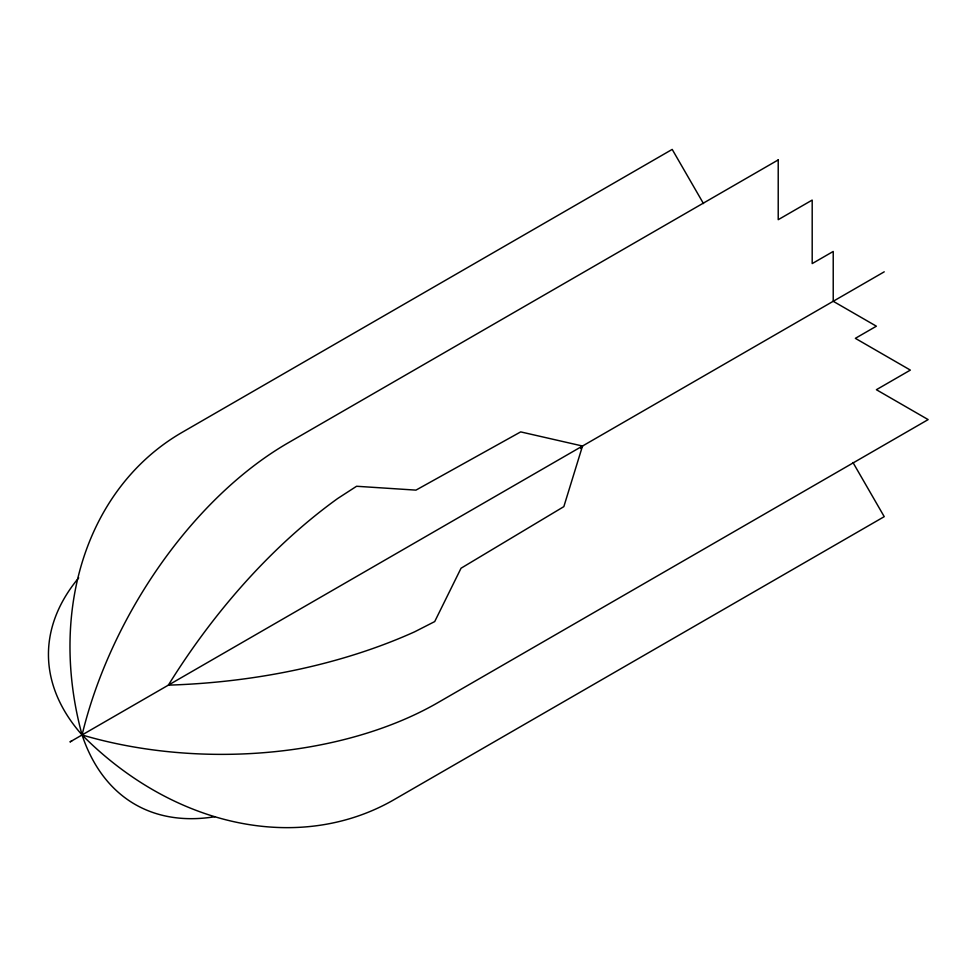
<?xml version="1.0" encoding="UTF-8"?>
<svg xmlns="http://www.w3.org/2000/svg" width="977" height="977" viewBox="0 0 977 977"><rect width="100%" height="100%" fill="white"/><g stroke="black" fill="none" stroke-linecap="round" stroke-linejoin="round"><path stroke-width="1.47" d="M582.512 446.025L563.839 506.636L461.046 568.223L434.704 621.58L414.7 631.789A438.563 253.202 0 0 1 168.349 685.146A438.563 253.202 -60 0 1 337.737 498.465L356.581 486.265L415.958 490.124L520.68 431.895L582.512 446.025L580.741 448.467M884.234 271.826L69.99 741.934L71.773 740.908M703.477 203.57L672.2 149.408L182.003 432.432A306.057 249.904 60 0 0 82.068 734.96A306.057 176.703 -60 0 0 214.916 816.699M852.97 462.5L884.234 516.662L394.036 799.674A306.057 249.904 60 0 1 82.068 734.96A306.057 176.703 0 0 1 78.697 577.847M778.217 159.91L288.02 442.935A306.057 176.703 -60 0 0 82.068 734.96A306.057 176.703 0 0 0 437.952 702.61L928.15 419.597L876.381 389.713L910.356 370.1L855.351 338.335L876.381 326.196L833.222 301.282L833.222 251.455L812.192 263.595L812.192 200.077L778.217 219.691L778.217 159.91"/></g></svg>
